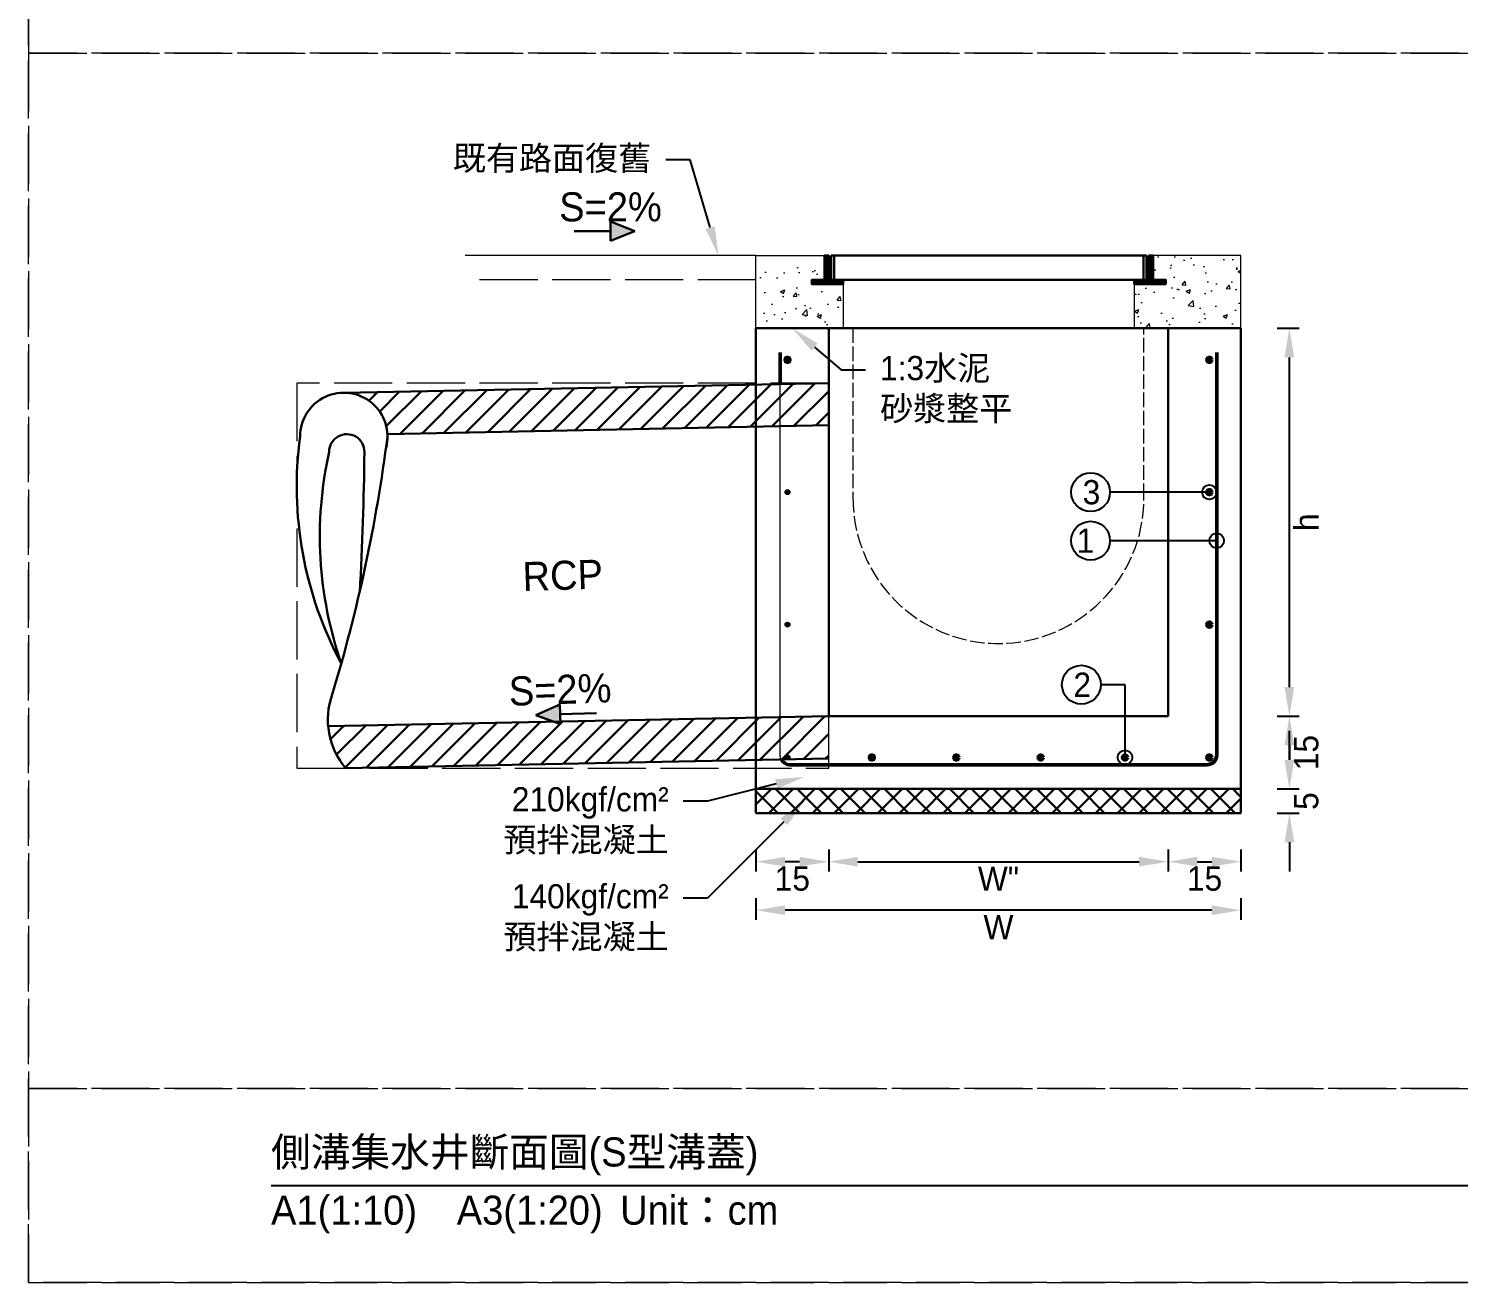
# Model space of a CAD drawing. Extents: x -6810 to 5075, y -2187 to 1200.
# Drawn here: x -5730 to -5435.2, y -1164 to -905.5 of the extents above; entities that cross this region are included whole.
import ezdxf
from ezdxf import colors
from ezdxf.entities.mleader import LeaderData, LeaderLine
from ezdxf.math import Vec2, Vec3

# ---------------------------------------------------------------- set-up
doc = ezdxf.new("R2010")
doc.units = 0
doc.header["$MEASUREMENT"] = 0
doc.linetypes.add('ACAD_ISO02W100', pattern=[15, 12, -3])
doc.linetypes.add('HIDDEN', pattern=[0.375, 0.25, -0.125])
doc.layers.add('一、4.基本-隱藏', color=9, linetype='ACAD_ISO02W100', lineweight=20, plot=False)
doc.layers.add('三、1.文字-說明文字', color=2, linetype='Continuous')
doc.layers.add('三、3.文字-註解文字', color=2, linetype='Continuous')
for name, color, linetype, lineweight in [('二、1.繪圖-既有設施', 8, 'Continuous', 20), ('二、2.繪圖-施作項目', 181, 'Continuous', 30), ('二、3.繪圖-排水流向', 170, 'Continuous', 30), ('二、4.繪圖-設計鋪面', 40, 'Continuous', 20), ('二、5.繪圖-鋼筋', 60, 'Continuous', 50), ('二、6.繪圖-其他施作項目', 35, 'Continuous', 30)]:
    doc.layers.add(name, color=color, linetype=linetype, lineweight=lineweight)
doc.styles.add('次圖名(詳圖)', font='MS PGothic.ttf', dxfattribs={"height": 6})
doc.styles.add('註解文字(詳圖)', font='MS PGothic.ttf', dxfattribs={"height": 5})
doc.dimstyles.new('註解文字(詳圖)', dxfattribs={"dimtxt": 5, "dimasz": 6, "dimexe": 2, "dimexo": 5, "dimgap": 1, "dimtad": 2, "dimzin": 0, "dimdsep": 46, "dimtxsty": '註解文字(詳圖)', "dimcen": 0.1, "dimclrd": 144, "dimclre": 144, "dimclrt": 256, "dimadec": 0, "dimazin": 0, "dimtfac": 1, "dimtofl": 0, "dimtmove": 0, "dimatfit": 3, "dimfxlon": 1, "dimtolj": 1, "dimtzin": 0, "dimlwd": -1, "dimlwe": -1, "dimarcsym": 1})

# ---------------------------------------------------------------- blocks, each defined once
blk = doc.blocks.new('排水流向')
at = {"layer": '二、3.繪圖-排水流向'}
h = blk.add_hatch(color=256, dxfattribs=at)
h.dxf.hatch_style = 1
h.paths.add_polyline_path([(0, 1), (0, -1), (2.5, 0)])
for points in [[(-3.75, 0), (0, 0)], [(0, 1), (0, -1)], [(2.5, 0), (0, 1)], [(2.5, 0), (0, -1)]]:
    blk.add_lwpolyline(points, dxfattribs=at)
blk = doc.blocks.new('*D270')
at = {"layer": 'Defpoints', "color": 0, "linetype": 'ACAD_ISO02W100', "ltscale": 0.25, "transparency": 16777216}
for p in [(-5495, -1047.25), (-5480, -1067.25), (-5480, -1077.25)]:
    blk.add_point(p, dxfattribs=at)
at = {"layer": '三、1.文字-說明文字', "color": 144, "ltscale": 0.25, "transparency": 16777216}
for p, q in [((-5495, -1074.75), (-5495, -1079.25)), ((-5480, -1074.75), (-5480, -1079.25)), ((-5489, -1077.25), (-5486, -1077.25))]:
    blk.add_line(p, q, dxfattribs=at)
at = {"layer": '三、1.文字-說明文字', "color": 144, "linetype": 'ACAD_ISO02W100', "ltscale": 0.25, "transparency": 16777216}
for points in [[(-5489, -1076.25), (-5489, -1078.25), (-5495, -1077.25)], [(-5486, -1076.25), (-5486, -1078.25), (-5480, -1077.25)]]:
    blk.add_solid(points, dxfattribs=at)
at = {"layer": '三、1.文字-說明文字', "linetype": 'ACAD_ISO02W100', "ltscale": 0.25, "transparency": 16777216, "insert": (-5487.5, -1080.75), "char_height": 5, "attachment_point": 5, "style": '註解文字(詳圖)'}
blk.add_mtext('\\A1;15', dxfattribs=at)
blk = doc.blocks.new('*D271')
at = {"layer": 'Defpoints', "color": 0, "linetype": 'ACAD_ISO02W100', "ltscale": 0.25, "transparency": 16777216}
for p in [(-5565, -1047.25), (-5580, -1067.25), (-5580, -1077.25)]:
    blk.add_point(p, dxfattribs=at)
at = {"layer": '三、1.文字-說明文字', "color": 144, "ltscale": 0.25, "transparency": 16777216}
for p, q in [((-5580, -1074.75), (-5580, -1079.25)), ((-5565, -1074.75), (-5565, -1079.25)), ((-5571, -1077.25), (-5574, -1077.25))]:
    blk.add_line(p, q, dxfattribs=at)
at = {"layer": '三、1.文字-說明文字', "color": 144, "linetype": 'ACAD_ISO02W100', "ltscale": 0.25, "transparency": 16777216}
for points in [[(-5574, -1076.25), (-5574, -1078.25), (-5580, -1077.25)], [(-5571, -1076.25), (-5571, -1078.25), (-5565, -1077.25)]]:
    blk.add_solid(points, dxfattribs=at)
at = {"layer": '三、1.文字-說明文字', "linetype": 'ACAD_ISO02W100', "ltscale": 0.25, "transparency": 16777216, "insert": (-5572.5, -1080.75), "char_height": 5, "attachment_point": 5, "style": '註解文字(詳圖)'}
blk.add_mtext('\\A1;15', dxfattribs=at)
blk = doc.blocks.new('*D272')
at = {"layer": 'Defpoints', "color": 0, "linetype": 'ACAD_ISO02W100', "ltscale": 0.25, "transparency": 16777216}
for p in [(-5565, -1047.25), (-5495, -1047.25), (-5495, -1077.25)]:
    blk.add_point(p, dxfattribs=at)
at = {"layer": '三、1.文字-說明文字', "color": 144, "ltscale": 0.25, "transparency": 16777216}
for p, q in [((-5565, -1074.75), (-5565, -1079.25)), ((-5495, -1074.75), (-5495, -1079.25)), ((-5559, -1077.25), (-5501, -1077.25))]:
    blk.add_line(p, q, dxfattribs=at)
at = {"layer": '三、1.文字-說明文字', "color": 144, "linetype": 'ACAD_ISO02W100', "ltscale": 0.25, "transparency": 16777216}
for points in [[(-5559, -1076.25), (-5559, -1078.25), (-5565, -1077.25)], [(-5501, -1076.25), (-5501, -1078.25), (-5495, -1077.25)]]:
    blk.add_solid(points, dxfattribs=at)
at = {"layer": '三、1.文字-說明文字', "linetype": 'ACAD_ISO02W100', "ltscale": 0.25, "transparency": 16777216, "insert": (-5530, -1080.75), "char_height": 5, "attachment_point": 5, "style": '註解文字(詳圖)'}
blk.add_mtext('\\A1;W{\\fMS PGothic|b0|i0|c128|p34;"}', dxfattribs=at)
blk = doc.blocks.new('*D273')
at = {"layer": 'Defpoints', "color": 0, "ltscale": 0.25, "transparency": 16777216}
for p in [(-5580, -1067.25), (-5480, -1067.25), (-5580, -1087.25)]:
    blk.add_point(p, dxfattribs=at)
at = {"layer": '三、1.文字-說明文字', "color": 144, "ltscale": 0.25, "transparency": 16777216}
for p, q in [((-5580, -1084.75), (-5580, -1089.25)), ((-5480, -1084.75), (-5480, -1089.25)), ((-5486, -1087.25), (-5574, -1087.25))]:
    blk.add_line(p, q, dxfattribs=at)
for points in [[(-5574, -1086.25), (-5574, -1088.25), (-5580, -1087.25)], [(-5486, -1086.25), (-5486, -1088.25), (-5480, -1087.25)]]:
    blk.add_solid(points, dxfattribs=at)
at = {"layer": '三、1.文字-說明文字', "ltscale": 0.25, "transparency": 16777216, "insert": (-5530, -1090.75), "char_height": 5, "attachment_point": 5, "style": '註解文字(詳圖)'}
blk.add_mtext('\\A1;{\\fMS PGothic|b0|i0|c128|p34;W}', dxfattribs=at)
blk = doc.blocks.new('*D287')
at = {"layer": 'Defpoints', "color": 0, "transparency": 16777216}
for p in [(-5532, -967.25), (-5470, -967.25), (-5530, -1047.25)]:
    blk.add_point(p, dxfattribs=at)
at = {"layer": '三、3.文字-註解文字', "color": 144, "transparency": 16777216}
for p, q in [((-5472.5, -967.25), (-5468, -967.25)), ((-5470, -1041.25), (-5470, -973.25)), ((-5472.5, -1047.25), (-5468, -1047.25))]:
    blk.add_line(p, q, dxfattribs=at)
for points in [[(-5471, -973.25), (-5469, -973.25), (-5470, -967.25)], [(-5471, -1041.25), (-5469, -1041.25), (-5470, -1047.25)]]:
    blk.add_solid(points, dxfattribs=at)
at = {"layer": '三、3.文字-註解文字', "transparency": 16777216, "insert": (-5466.5, -1007.25), "char_height": 5, "attachment_point": 5, "rotation": 90, "style": '註解文字(詳圖)'}
blk.add_mtext('\\A1;h', dxfattribs=at)
blk = doc.blocks.new('*D288')
at = {"layer": 'Defpoints', "color": 0, "transparency": 16777216}
for p in [(-5530, -1047.25), (-5530, -1062.25), (-5470, -1062.25)]:
    blk.add_point(p, dxfattribs=at)
at = {"layer": '三、3.文字-註解文字', "color": 144, "transparency": 16777216}
for p, q in [((-5472.5, -1047.25), (-5468, -1047.25)), ((-5470, -1053.25), (-5470, -1056.25)), ((-5472.5, -1062.25), (-5468, -1062.25))]:
    blk.add_line(p, q, dxfattribs=at)
for points in [[(-5471, -1053.25), (-5469, -1053.25), (-5470, -1047.25)], [(-5471, -1056.25), (-5469, -1056.25), (-5470, -1062.25)]]:
    blk.add_solid(points, dxfattribs=at)
at = {"layer": '三、3.文字-註解文字', "transparency": 16777216, "insert": (-5466.5, -1054.75), "char_height": 5, "attachment_point": 5, "rotation": 90, "style": '註解文字(詳圖)'}
blk.add_mtext('\\A1;15', dxfattribs=at)
blk = doc.blocks.new('*D289')
at = {"layer": 'Defpoints', "color": 0, "transparency": 16777216}
for p in [(-5530, -1062.25), (-5530, -1067.25), (-5470, -1067.25)]:
    blk.add_point(p, dxfattribs=at)
at = {"layer": '三、3.文字-註解文字', "color": 144, "transparency": 16777216}
for p, q in [((-5470, -1056.25), (-5470, -1050.25)), ((-5472.5, -1062.25), (-5468, -1062.25)), ((-5472.5, -1067.25), (-5468, -1067.25)), ((-5470, -1073.25), (-5470, -1079.25))]:
    blk.add_line(p, q, dxfattribs=at)
for points in [[(-5471, -1056.25), (-5469, -1056.25), (-5470, -1062.25)], [(-5471, -1073.25), (-5469, -1073.25), (-5470, -1067.25)]]:
    blk.add_solid(points, dxfattribs=at)
at = {"layer": '三、3.文字-註解文字', "transparency": 16777216, "insert": (-5466.5, -1064.75), "char_height": 5, "attachment_point": 5, "rotation": 90, "style": '註解文字(詳圖)'}
blk.add_mtext('\\A1;5', dxfattribs=at)
blk = doc.blocks.new('_Small')
at = {"color": 0, "linetype": 'ByBlock', "lineweight": -2}
blk.add_circle((0, 0), 0.25, dxfattribs=at)

msp = doc.modelspace()

# ---------------------------------------------------------------- hatches: boundary and pattern name
at = {"layer": '二、1.繪圖-既有設施'}
h = msp.add_hatch(dxfattribs=at)
h.set_pattern_fill('AR-CONC', color=256, scale=0.05)
h.set_pattern_definition([(50, (-4996.788, -1894.478), (9.109233, -0.796954), [0.9525, -10.4775]), (355, (-4996.788, -1894.478), (-1.76217, 9.55284), [0.762, -8.38203]), (100.4514, (-4996.029, -1894.544), (7.34706, 8.75589), [0.8095, -8.90451]), (46.1842, (-4996.788, -1891.938), (13.55395, -2.10212), [1.42875, -15.71625]), (96.6356, (-4995.658, -1892.113), (11.8702, 12.3713), [1.21425, -13.35678]), (351.1842, (-4996.788, -1891.938), (11.8702, 12.3713), [1.143, -12.57299]), (21, (-4995.518, -1892.573), (7.58072, -5.11326), [0.9525, -10.4775]), (326, (-4995.518, -1892.573), (3.0901, 9.2094), [0.762, -8.382]), (71.4514, (-4994.886, -1892.999), (10.67082, 4.09614), [0.8095, -8.9045]), (37.5, (-4996.788, -1894.4778), (0.15443, 4.227752), [0, -8.2804, 0, -8.509, 0, -8.41375]), (7.5, (-4996.788, -1894.478), (3.340983, 5.009029), [0, -4.8514, 0, -8.0899, 0, -3.20675]), (327.5, (-4999.62, -1894.4778), (6.77953, -0.286437), [0, -3.175, 0, -9.906, 0, -13.1445]), (317.5, (-5000.89, -1894.478), (7.40646, 1.271325), [0, -4.1275, 0, -6.5786, 0, -9.3345])])
h.paths.add_polyline_path([(-5562, -967.25), (-5562, -958.15), (-5568.5, -958.15), (-5568.5, -957.25), (-5565.9, -957.25), (-5565.9, -952.25), (-5580, -952.25), (-5580, -967.25)])
h.paths.add_polyline_path([(-5480, -967.25), (-5480, -952.25), (-5498.1, -952.25), (-5498.1, -957.25), (-5495.5, -957.25), (-5495.5, -958.15), (-5502, -958.15), (-5502, -967.25)])
h = msp.add_hatch(color=256, dxfattribs=at)
h.dxf.hatch_style = 1
h.paths.add_polyline_path([(-5573, -1001.05, 1), (-5574, -1001.05, 1)])
h = msp.add_hatch(color=256, dxfattribs=at)
h.dxf.hatch_style = 1
h.paths.add_polyline_path([(-5573, -1028.35, 1), (-5574, -1028.35, 1)])
h = msp.add_hatch(color=256, dxfattribs=at)
h.dxf.hatch_style = 1
h.paths.add_polyline_path([(-5573, -1055.75, 1), (-5574, -1055.75, 1)])
at = {"layer": '二、2.繪圖-施作項目'}
h = msp.add_hatch(dxfattribs=at)
h.set_pattern_fill('ANSI37', color=256)
h.set_pattern_definition([(45, (-4673.882, -1218.9858), (-2.245064, 2.245064), []), (135, (-4673.882, -1218.9858), (-2.245064, -2.245064), [])])
h.paths.add_polyline_path([(-5480, -1062.25), (-5580, -1062.25), (-5580, -1067.25), (-5480, -1067.25)])
at = {"layer": '二、5.繪圖-鋼筋'}
h = msp.add_hatch(color=256, dxfattribs=at)
h.dxf.hatch_style = 1
h.paths.add_polyline_path([(-5573, -973.75, 1), (-5574, -973.75, 1)])
h = msp.add_hatch(color=256, dxfattribs=at)
h.dxf.hatch_style = 1
h.paths.add_polyline_path([(-5486, -973.75, 1), (-5487, -973.75, 1)])
h = msp.add_hatch(color=256, dxfattribs=at)
h.dxf.hatch_style = 1
h.paths.add_polyline_path([(-5486, -1001.05, 1), (-5487, -1001.05, 1)])
h = msp.add_hatch(color=256, dxfattribs=at)
h.dxf.hatch_style = 1
h.paths.add_polyline_path([(-5486, -1028.35, 1), (-5487, -1028.35, 1)])
h = msp.add_hatch(color=256, dxfattribs=at)
h.dxf.hatch_style = 1
h.paths.add_polyline_path([(-5555.6, -1055.75, 1), (-5556.6, -1055.75, 1)])
h = msp.add_hatch(color=256, dxfattribs=at)
h.dxf.hatch_style = 1
h.paths.add_polyline_path([(-5538.2, -1055.75, 1), (-5539.2, -1055.75, 1)])
h = msp.add_hatch(color=256, dxfattribs=at)
h.dxf.hatch_style = 1
h.paths.add_polyline_path([(-5520.8, -1055.75, 1), (-5521.8, -1055.75, 1)])
h = msp.add_hatch(color=256, dxfattribs=at)
h.dxf.hatch_style = 1
h.paths.add_polyline_path([(-5503.4, -1055.75, 1), (-5504.4, -1055.75, 1)])
h = msp.add_hatch(color=256, dxfattribs=at)
h.dxf.hatch_style = 1
h.paths.add_polyline_path([(-5486, -1055.75, 1), (-5487, -1055.75, 1)])
at = {"layer": '二、6.繪圖-其他施作項目'}
h = msp.add_hatch(dxfattribs=at)
h.set_pattern_fill('ANSI31', color=256, scale=0.1)
h.set_pattern_definition([(45, (-4337.16578, -1947.71255), (-0.2245064, 0.2245064), [])])
h.paths.add_polyline_path([(-5565, -952.25), (-5565.9, -952.25), (-5565.9, -957.25), (-5568.5, -957.25), (-5568.5, -958.15), (-5562, -958.15), (-5562, -957.25), (-5565, -957.25)])
h.paths.add_polyline_path([(-5499, -957.25), (-5502, -957.25), (-5502, -958.15), (-5495.5, -958.15), (-5495.5, -957.25), (-5498.1, -957.25), (-5498.1, -952.25), (-5499, -952.25)])
h = msp.add_hatch(dxfattribs=at)
h.set_pattern_fill('ANSI31', color=256, scale=25)
h.set_pattern_definition([(45, (-9083.3087, -2452.3046), (-2.2097087, 2.2097087), [])])
h.paths.add_polyline_path([(-5565, -978.536), (-5665, -980.536, -0.3982556), (-5655.998, -989.058), (-5565, -987.238)])
h.paths.add_polyline_path([(-5565, -1047.25), (-5668.228, -1049.315, 0.1552766), (-5664.618, -1057.932), (-5565, -1055.952)])

# ---------------------------------------------------------------- linework, layer by layer
at = {"layer": '一、4.基本-隱藏'}
for points in [[(-5730, -657), (-4950, -657), (-4950, -1164), (-5730, -1164)], [(-5230, -870.5), (-5730, -870.5), (-5730, -910.5), (-5230, -910.5)], [(-5330, -910.5), (-5730, -910.5), (-5730, -1124), (-5330, -1124)], [(-5565, -978.536), (-5674.704, -978.536), (-5674.704, -1057.932), (-5565, -1057.932)], [(-5330, -1124), (-5730, -1124), (-5730, -1164), (-5330, -1164)]]:
    msp.add_lwpolyline(points, close=True, dxfattribs=at)
at = {"layer": '三、3.文字-註解文字'}
msp.add_lwpolyline([(-5680, -1144), (-5380, -1144)], dxfattribs=at)
for centre in [(-5511, -1001.05), (-5511, -1011.05), (-5512.9, -1040.75)]:
    msp.add_circle(centre, 4, dxfattribs=at)
at = {"layer": '二、1.繪圖-既有設施'}
for points in [[(-5562, -957.25), (-5562, -967.25), (-5580, -967.25), (-5580, -952.25), (-5565.9, -952.25)], [(-5502, -957.25), (-5502, -967.25), (-5480, -967.25), (-5480, -952.25), (-5498.1, -952.25)]]:
    msp.add_lwpolyline(points, dxfattribs=at)
at = {"layer": '二、1.繪圖-既有設施', "linetype": 'HIDDEN'}
msp.add_lwpolyline([(-5562, -967.25), (-5502, -967.25)], dxfattribs=at)
at = {"layer": '二、1.繪圖-既有設施', "linetype": 'ACAD_ISO02W100', "ltscale": 0.25}
msp.add_lwpolyline([(-5560, -967.25), (-5560, -1002.25, 1), (-5500, -1002.25), (-5500, -967.25)], format="xyb", dxfattribs=at)
at = {"layer": '二、1.繪圖-既有設施'}
msp.add_lwpolyline([(-5574.788, -1056.146, -0.1166941), (-5575, -1055.25), (-5575, -978.736)], format="xyb", dxfattribs=at)
for centre in [(-5573.5, -1001.05), (-5573.5, -1028.35), (-5573.5, -1055.75)]:
    msp.add_circle(centre, 0.5, dxfattribs=at)
at = {"layer": '二、2.繪圖-施作項目'}
for points in [[(-5580, -967.25), (-5480, -967.25)], [(-5580, -967.25), (-5580, -1067.25)], [(-5565, -967.25), (-5565, -1047.25)], [(-5495, -967.25), (-5495, -1047.25)], [(-5480, -967.25), (-5480, -1067.25)], [(-5565, -1047.25), (-5495, -1047.25)], [(-5580, -1062.25), (-5480, -1062.25)], [(-5580, -1067.25), (-5480, -1067.25)]]:
    msp.add_lwpolyline(points, dxfattribs=at)
at = {"layer": '二、4.繪圖-設計鋪面'}
msp.add_lwpolyline([(-5580, -952.25), (-5640, -952.25)], dxfattribs=at)
at = {"layer": '二、4.繪圖-設計鋪面', "linetype": 'ACAD_ISO02W100'}
msp.add_lwpolyline([(-5580, -957.25), (-5640, -957.25)], dxfattribs=at)
at = {"layer": '二、5.繪圖-鋼筋'}
msp.add_lwpolyline([(-5575, -978.736), (-5575, -972.25)], dxfattribs=at)
msp.add_lwpolyline([(-5485, -972.25), (-5485, -1055.25, -0.4142136), (-5487, -1057.25), (-5573, -1057.25, -0.2838016), (-5574.788, -1056.146, -0.2838016)], format="xyb", dxfattribs=at)
for centre in [(-5573.5, -973.75), (-5486.5, -973.75), (-5486.5, -1001.05), (-5486.5, -1028.35), (-5556.1, -1055.75), (-5538.7, -1055.75), (-5521.3, -1055.75), (-5503.9, -1055.75), (-5486.5, -1055.75)]:
    msp.add_circle(centre, 0.5, dxfattribs=at)
at = {"layer": '二、6.繪圖-其他施作項目'}
for points in [[(-5568.5, -957.25), (-5565.9, -957.25), (-5565.9, -952.25), (-5565, -952.25), (-5565, -957.25), (-5562, -957.25), (-5562, -958.15), (-5568.5, -958.15)], [(-5498.1, -952.25), (-5499, -952.25), (-5499, -957.25), (-5502, -957.25), (-5502, -958.15), (-5495.5, -958.15), (-5495.5, -957.25), (-5498.1, -957.25)]]:
    msp.add_lwpolyline(points, close=True, dxfattribs=at)
for points in [[(-5564.5, -952.25), (-5564.5, -957.25)], [(-5564.5, -952.25), (-5499.5, -952.25)], [(-5563.9, -952.25), (-5563.9, -957.25)], [(-5500.1, -952.25), (-5500.1, -957.25)], [(-5499.5, -952.25), (-5499.5, -957.25)], [(-5564.5, -957.25), (-5499.5, -957.25)], [(-5665, -980.536), (-5565, -978.536)], [(-5655.998, -989.058), (-5565, -987.238)], [(-5668.228, -1049.315), (-5565, -1047.25)], [(-5664.618, -1057.932), (-5565, -1055.952)]]:
    msp.add_lwpolyline(points, dxfattribs=at)
for points in [[(-5665.522, -1036.371, -0.1578495), (-5674.015, -989.552, -1.1409026), (-5656.294, -991.894)], [(-5665.489, -1036.432, -0.1399452), (-5668.02, -992.72, -1.0112817), (-5660.748, -992.801, -0.0106152), (-5661.686, -1021.65)], [(-5655.985, -989.552, -0.0416835), (-5667.391, -1042.767, 0.2681724), (-5664.618, -1057.932, 0.2681724)]]:
    msp.add_lwpolyline(points, format="xyb", dxfattribs=at)

# ---------------------------------------------------------------- block references
at = {"xscale": 2, "yscale": 2, "zscale": 2}
msp.add_blockref('排水流向', (-5610, -947.25), dxfattribs=at)
at = {"xscale": 2, "yscale": 2, "zscale": 2, "rotation": 182}
msp.add_blockref('排水流向', (-5620.393, -1046.854), dxfattribs=at)

# ---------------------------------------------------------------- texts
at = {"layer": '三、1.文字-說明文字', "linetype": 'ACAD_ISO02W100', "ltscale": 0.25, "insert": (-5619.852, -1018.234), "char_height": 6, "attachment_point": 5, "rotation": 2, "style": '次圖名(詳圖)'}
msp.add_mtext_dynamic_manual_height_columns('{\\fMS PGothic|b0|i0|c128|p34;RCP}', width=11.08004, gutter_width=30, heights=[0], dxfattribs=at)
at = {"layer": '三、3.文字-註解文字', "char_height": 6, "attachment_point": 4, "style": '次圖名(詳圖)'}
for s, width, insert in [('{\\fMS PGothic|b0|i0|c128|p34;側溝集水井斷面圖(}S{\\fMS PGothic|b0|i0|c128|p34;型溝蓋)}', 131.94411, (-5680, -1138)), ('A1(1:10)\u3000A3(1:20){\\fMS PGothic|b0|i0|c128|p34;^IUnit：cm}', 136.03259, (-5680, -1150))]:
    msp.add_mtext_dynamic_manual_height_columns(s, width=width, gutter_width=15, heights=[0], dxfattribs=dict(at, insert=insert))
at = {"layer": '二、3.繪圖-排水流向', "insert": (-5610, -942.25), "char_height": 6, "attachment_point": 5, "style": '註解文字(詳圖)'}
msp.add_mtext_dynamic_manual_height_columns('{\\fMS PGothic|b0|i0|c128|p34;S=2%}', width=10.17412, gutter_width=30, heights=[0], dxfattribs=at)
at = {"layer": '二、3.繪圖-排水流向', "insert": (-5620.396, -1041.784), "char_height": 6, "attachment_point": 5, "rotation": 2, "style": '註解文字(詳圖)'}
msp.add_mtext_dynamic_manual_height_columns('{\\fMS PGothic|b0|i0|c128|p34;S=2%}', width=10.17412, gutter_width=30, heights=[0], dxfattribs=at)

# ---------------------------------------------------------------- dimensions: what is measured, and where the dimension line sits
at = {"layer": '三、1.文字-說明文字', "linetype": 'ACAD_ISO02W100', "ltscale": 0.25}
for base, p1, p2, text, picture, middle in [((-5580, -1077.25), (-5565, -1047.25), (-5580, -1067.25), '15', '*D271', (-5572.5, -1080.75)), ((-5495, -1077.25), (-5565, -1047.25), (-5495, -1047.25), 'W{\\fMS PGothic|b0|i0|c128|p34;"}', '*D272', (-5530, -1080.75)), ((-5480, -1077.25), (-5495, -1047.25), (-5480, -1067.25), '15', '*D270', (-5487.5, -1080.75))]:
    dim = msp.add_linear_dim(base=base, p1=p1, p2=p2, text=text, dimstyle='註解文字(詳圖)', dxfattribs=at)
    dim.commit()
    dim.dimension.update_dxf_attribs({"geometry": picture, "text_midpoint": middle})
at = {"layer": '三、1.文字-說明文字', "ltscale": 0.25}
dim = msp.add_linear_dim(base=(-5580, -1087.25), p1=(-5480, -1067.25), p2=(-5580, -1067.25), text='{\\fMS PGothic|b0|i0|c128|p34;W}', dimstyle='註解文字(詳圖)', dxfattribs=at)
dim.commit()
dim.dimension.update_dxf_attribs({"geometry": '*D273', "text_midpoint": (-5530, -1090.75)})
at = {"layer": '三、3.文字-註解文字'}
for base, p1, p2, text, picture, middle in [((-5470, -967.25), (-5530, -1047.25), (-5532, -967.25), 'h', '*D287', (-5466.5, -1007.25)), ((-5470, -1062.25), (-5530, -1047.25), (-5530, -1062.25), '15', '*D288', (-5466.5, -1054.75)), ((-5470, -1067.25), (-5530, -1062.25), (-5530, -1067.25), '5', '*D289', (-5466.5, -1064.75))]:
    dim = msp.add_linear_dim(base=base, p1=p1, p2=p2, angle=90, text=text, dimstyle='註解文字(詳圖)', dxfattribs=at)
    dim.commit()
    dim.dimension.update_dxf_attribs({"geometry": picture, "text_midpoint": middle})

# ---------------------------------------------------------------- leaders
ml = msp.add_multileader_mtext('Standard', dxfattribs=at)
ml.set_content('既有路面復舊', color=256, style='註解文字(詳圖)')
ml.set_leader_properties(color=144, linetype='ByLayer', lineweight=-1)
ml.build(insert=Vec2(0, 0))
ml.multileader.update_dxf_attribs({"dogleg_length": 5, "arrow_head_size": 6})
ctx = ml.context
ctx.base_point, ctx.char_height, ctx.arrow_head_size, ctx.landing_gap_size, ctx.plane_origin = Vec3(-5647.383, -932.5), 5, 6, 3, Vec3(-5672.575, -910.587)
ctx.text_align_type = 2
notes = []
notes.append((ctx, [(1, (1, 1, 0), (-5593.599, -932.5), (-1, 0), 5, [(0, [(-5587.744, -952.25)], 0, [])])]))
ctx.mtext.insert, ctx.mtext.alignment, ctx.mtext.flow_direction = Vec3(-5601.599, -929.659), 3, 5
ml = msp.add_multileader_mtext('Standard', dxfattribs=at)
ml.set_content('\\pxqd;{\\fMS PGothic|b0|i0|c128|p34;1:3水泥\\P砂漿整平}', color=256, style='註解文字(詳圖)')
ml.set_leader_properties(color=144, linetype='ByLayer', lineweight=-1)
ml.build(insert=Vec2(0, 0))
ml.multileader.update_dxf_attribs({"dogleg_length": 5, "arrow_head_size": 6})
ctx = ml.context
ctx.base_point, ctx.char_height, ctx.arrow_head_size, ctx.landing_gap_size, ctx.plane_origin = Vec3(-5557.418, -975.79), 5, 6, 3, Vec3(-5572.5, -967.25)
notes.append((ctx, [(0, (1, 1, 0), (-5562.418, -975.79), (1, 0), 5, [(0, [(-5572.5, -967.25)], 0, [])])]))
ctx.mtext.insert, ctx.mtext.width, ctx.mtext.flow_direction = Vec3(-5554.418, -972.949), 33.84047, 5
ml = msp.add_multileader_mtext('Standard', dxfattribs=at)
ml.set_content('3', color=256, style='註解文字(詳圖)')
ml.set_leader_properties(color=144, linetype='ByLayer', lineweight=-1)
ml.set_arrow_properties(name='SMALL')
ml.build(insert=Vec2(0, 0))
ml.multileader.update_dxf_attribs({"dogleg_length": 5, "arrow_head_size": 6})
ctx = ml.context
ctx.base_point, ctx.char_height, ctx.arrow_head_size, ctx.plane_origin = Vec3(-5513.898, -1001.05), 5, 6, Vec3(-5485, -1001.05)
ctx.text_align_type = 2
notes.append((ctx, [(0, (1, 1, 0), (-5502, -1001.05), (-1, 0), 5, [(0, [(-5486.5, -1001.05)], 0, [])])]))
ctx.mtext.insert, ctx.mtext.alignment, ctx.mtext.flow_direction = Vec3(-5509, -998.55), 3, 5
ml = msp.add_multileader_mtext('Standard', dxfattribs=at)
ml.set_content('1', color=256, style='註解文字(詳圖)')
ml.set_leader_properties(color=144, linetype='ByLayer', lineweight=-1)
ml.set_arrow_properties(name='SMALL')
ml.build(insert=Vec2(0, 0))
ml.multileader.update_dxf_attribs({"dogleg_length": 5, "arrow_head_size": 6})
ctx = ml.context
ctx.base_point, ctx.char_height, ctx.arrow_head_size, ctx.landing_gap_size, ctx.plane_origin = Vec3(-5515.006, -1011.05), 5, 6, 3.25, Vec3(-5485, -1011.05)
ctx.text_align_type = 2
notes.append((ctx, [(0, (1, 1, 0), (-5499.5, -1011.05), (-1, 0), 7.5, [(0, [(-5485, -1011.05)], 0, [])])]))
ctx.mtext.insert, ctx.mtext.alignment, ctx.mtext.flow_direction = Vec3(-5510.25, -1008.55), 3, 5
ml = msp.add_multileader_mtext('Standard', dxfattribs=at)
ml.set_content('2', color=256, style='註解文字(詳圖)')
ml.set_leader_properties(color=144, linetype='ByLayer', lineweight=-1)
ml.set_arrow_properties(name='SMALL')
ml.build(insert=Vec2(0, 0))
ml.multileader.update_dxf_attribs({"dogleg_length": 5, "arrow_head_size": 6})
ctx = ml.context
ctx.base_point, ctx.char_height, ctx.arrow_head_size, ctx.plane_origin = Vec3(-5515.798, -1040.75), 5, 6, Vec3(-5481.9, -1016.712)
ctx.text_align_type = 2
notes.append((ctx, [(0, (1, 1, 0), (-5503.9, -1040.75), (-1, 0), 5, [(0, [(-5503.9, -1055.75)], 0, [])])]))
ctx.mtext.insert, ctx.mtext.alignment, ctx.mtext.flow_direction = Vec3(-5510.9, -1038.25), 3, 5
ml = msp.add_multileader_mtext('Standard', dxfattribs=at)
ml.set_content('{\\fMS PGothic|b0|i0|c128|p34;210kgf/cm²}\\P預拌{\\fMS PGothic|b0|i0|c128|p34;混凝土}', color=256, style='註解文字(詳圖)')
ml.set_leader_properties(color=144, linetype='ByLayer', lineweight=-1)
ml.build(insert=Vec2(0, 0))
ml.multileader.update_dxf_attribs({"dogleg_length": 5, "arrow_head_size": 6})
ctx = ml.context
ctx.base_point, ctx.char_height, ctx.arrow_head_size, ctx.landing_gap_size, ctx.plane_origin = Vec3(-5636.398, -1064.75), 5, 6, 3, Vec3(-5570, -1059.75)
ctx.text_align_type = 2
notes.append((ctx, [(0, (1, 1, 0), (-5590, -1064.75), (-1, 0), 5, [(0, [(-5570, -1059.75)], 0, [])])]))
ctx.mtext.insert, ctx.mtext.alignment, ctx.mtext.flow_direction = Vec3(-5598, -1061.881), 3, 5
ml = msp.add_multileader_mtext('Standard', dxfattribs=at)
ml.set_content('{\\fMS PGothic|b0|i0|c128|p34;140kgf/cm²}\\P預拌{\\fMS PGothic|b0|i0|c128|p34;混凝土}', color=256, style='註解文字(詳圖)')
ml.set_leader_properties(color=144, linetype='ByLayer', lineweight=-1)
ml.build(insert=Vec2(0, 0))
ml.multileader.update_dxf_attribs({"dogleg_length": 5, "arrow_head_size": 6})
ctx = ml.context
ctx.base_point, ctx.char_height, ctx.arrow_head_size, ctx.landing_gap_size, ctx.plane_origin = Vec3(-5636.398, -1084.75), 5, 6, 3, Vec3(-5570, -1064.75)
ctx.text_align_type = 2
notes.append((ctx, [(0, (1, 1, 0), (-5590, -1084.75), (-1, 0), 5, [(0, [(-5570, -1064.75)], 0, [])])]))
ctx.mtext.insert, ctx.mtext.alignment, ctx.mtext.flow_direction = Vec3(-5598, -1081.881), 3, 5
for ctx, leaders in notes:
    for number, flags, end, landing, length, lines in leaders:
        leader = LeaderData()
        leader.index, (leader.has_last_leader_line, leader.has_dogleg_vector, leader.attachment_direction) = number, flags
        leader.last_leader_point, leader.dogleg_vector, leader.dogleg_length = Vec3(end), Vec3(landing), length
        for number, points, colour, breaks in lines:
            line = LeaderLine()
            line.index, line.vertices, line.color, line.breaks = number, Vec3.list(points), colors.encode_raw_color(colour), breaks
            leader.lines.append(line)
        ctx.leaders.append(leader)

doc.saveas('drawing.dxf')
